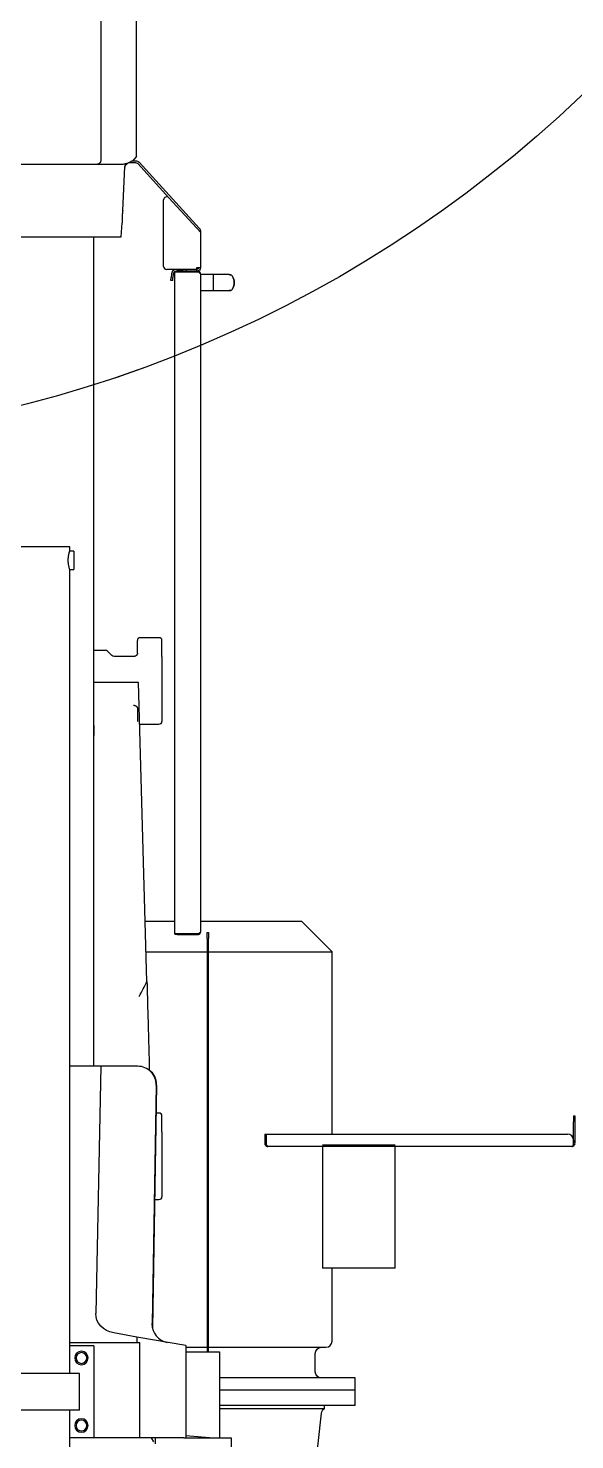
# Model space of a CAD drawing. Header units: millimetres. Extents: x 10462777 to 22643323, y 453826 to 1389191.
# Drawn here: x 11300621 to 11301512, y 580603 to 582901 of the extents above; entities that cross this region are included whole.
import ezdxf

# ---------------------------------------------------------------- set-up
doc = ezdxf.new("R2010")
doc.units = ezdxf.units.MM
doc.header["$LTSCALE"] = 200
doc.header["$MEASUREMENT"] = 0
for name, color, linetype in [('2', 2, 'CONTINUOUS'), ('5', 4, 'CONTINUOUS'), ('DV1_DEFAULT', 7, 'CONTINUOUS')]:
    doc.layers.add(name, color=color, linetype=linetype)
doc.layers.add('LAYOUT', color=8, linetype='CONTINUOUS', lineweight=25)

# ---------------------------------------------------------------- blocks, each defined once
blk = doc.blocks.new('r710ic')
at = {"layer": 'DV1_DEFAULT', "color": 7, "linetype": 'Continuous', "lineweight": 0}
blk.add_arc((272041.4, 104232.6), 2050.1, 337.1057, 23.7991, dxfattribs=at)
at = {"layer": 'LAYOUT', "color": 3}
blk.add_circle((272041.4, 104232.6), 2050.1, dxfattribs=at)

msp = doc.modelspace()

# ---------------------------------------------------------------- linework, layer by layer
at = {"layer": '2', "color": 124, "linetype": 'Continuous'}
for p, q in [((11300739.37272, 583034.4183, 0), (11300739.37272, 582685.41335, 0)), ((11300797.88209, 582692.83033, 0), (11300797.88209, 583034.4183, 0)), ((11300733.02178, 582679.49718, 0), (11300552.73799, 582679.49718, 0)), ((11300733.02178, 582679.41326, 0), (11300552.73799, 582679.41326, 0)), ((11300772.88173, 582679.41326, 0), (11300733.02178, 582679.41326, 0)), ((11300775.12875, 582604.28723, 0), (11300778.86488, 582675.57698, 0)), ((11300782.82352, 582680.46877, 0), (11300782.84071, 582680.47029, 0)), ((11300772.88173, 582561.41158, 0), (11300774.0938, 582584.5393, 0)), ((11300512.87804, 582561.41158, 0), (11300642.87988, 582561.41158, 0)), ((11300642.87988, 582561.41158, 0), (11300772.88173, 582561.41158, 0)), ((11300801.13213, 581835.91801, 0), (11300727.82718, 581835.91801, 0)), ((11300814.6149, 581349.11383, 0), (11300801.13213, 581835.91801, 0)), ((11300727.82755, 581765.91702, 0), (11300728.11374, 581765.91702, 0)), ((11300728.11374, 581765.91702, 0), (11300727.8285, 581749.57562, 0)), ((11300739.30487, 581210.90913, 0), (11300688.88003, 581210.90913, 0)), ((11300739.30487, 581210.90913, 0), (11300731.18985, 580808.28562, 0)), ((11300799.6642, 581210.90913, 0), (11300739.30487, 581210.90913, 0)), ((11300829.66006, 581180.38513, 0), (11300822.88283, 580792.11767, 0)), ((11300830.41007, 581180.38513, 0), (11300823.50398, 580784.73522, 0)), ((11300822.88283, 580792.11767, 0), (11300822.8705, 580791.41125, 0)), ((11300798.18258, 580770.06666, 0), (11300760.58589, 580776.69597, 0)), ((11300798.18258, 580770.06666, 0), (11300798.18258, 580760.90274, 0)), ((11300877.88322, 580756.01329, 0), (11300798.18258, 580770.06666, 0)), ((11300688.881, 580760.90274, 0), (11300798.18258, 580760.90274, 0)), ((11300798.18258, 580760.90274, 0), (11300802.80145, 580760.90274, 0)), ((11300802.80145, 580605.90054, 0), (11300802.80145, 580760.90274, 0)), ((11300877.88322, 580756.01329, 0), (11300877.88322, 580605.90054, 0)), ((11300802.80145, 580605.90054, 0), (11300727.87927, 580605.90054, 0)), ((11300874.97028, 580605.90054, 0), (11300802.80145, 580605.90054, 0))]:
    msp.add_line(p, q, dxfattribs=at)
at = {"layer": '2', "color": 252, "linetype": 'Continuous'}
for p, q in [((11300727.82859, 581210.93165, 0), (11300727.82859, 582561.35677, 0)), ((11300799.1321, 581883.40195, 0), (11300799.1321, 581904.46443, 0)), ((11300834.1326, 581908.79462, 0), (11300804.13217, 581908.79462, 0)), ((11300839.13267, 581883.40195, 0), (11300839.13267, 581904.46443, 0)), ((11300727.8278, 581888.40203, 0), (11300747.0603, 581888.40203, 0)), ((11300757.66705, 581879.86637, 0), (11300750.59588, 581886.93754, 0)), ((11300794.13203, 581878.40188, 0), (11300761.20263, 581878.40188, 0)), ((11300839.13267, 581878.40188, 0), (11300839.13267, 581883.40195, 0)), ((11300839.13267, 581878.40188, 0), (11300839.13267, 581798.40075, 0)), ((11300794.13203, 581798.40075, 0), (11300792.62757, 581798.40075, 0)), ((11300839.13267, 581798.40075, 0), (11300839.13267, 581793.40068, 0)), ((11300799.1321, 581793.40068, 0), (11300799.1321, 581772.3382, 0)), ((11300839.13267, 581793.40068, 0), (11300839.13267, 581772.3382, 0)), ((11300804.13217, 581768.00801, 0), (11300834.1326, 581768.00801, 0)), ((11300811.89891, 581447.39576, 0), (11300859.8915, 581447.39576, 0)), ((11300901.88655, 581447.39576, 0), (11301066.3859, 581447.39576, 0)), ((11301116.38661, 581397.39505, 0), (11301066.3859, 581447.39576, 0)), ((11300813.26535, 581397.39505, 0), (11300912.87008, 581397.39505, 0)), ((11300914.87011, 581397.39505, 0), (11301116.38661, 581397.39505, 0)), ((11301116.38661, 581100.39505, 0), (11301116.38661, 581397.39505, 0)), ((11300834.1326, 581134.78363, 0), (11300829.61379, 581134.78363, 0)), ((11300839.13267, 581109.39096, 0), (11300839.13267, 581130.45344, 0)), ((11300839.13267, 581104.39089, 0), (11300839.13267, 581109.39096, 0)), ((11300839.13267, 581104.39089, 0), (11300839.13267, 581024.38975, 0)), ((11301219.38807, 581082.39058, 0), (11301100.73298, 581082.39058, 0)), ((11301100.73298, 581080.38742, 0), (11301100.73298, 580882.38774, 0)), ((11301219.38807, 580882.38774, 0), (11301219.38807, 581080.38742, 0)), ((11300839.13267, 581024.38975, 0), (11300839.13267, 581019.38968, 0)), ((11300839.13267, 581019.38968, 0), (11300839.13267, 580998.3272, 0)), ((11300827.15656, 580993.99702, 0), (11300834.1326, 580993.99702, 0)), ((11301219.38807, 580882.38774, 0), (11301100.73298, 580882.38774, 0)), ((11301116.38661, 580763.38605, 0), (11301116.38661, 580882.38774, 0)), ((11300877.87487, 580753.3859, 0), (11300912.87357, 580753.3859, 0)), ((11300877.88322, 580745.90253, 0), (11300932.884, 580745.90253, 0)), ((11300914.8704, 580753.3859, 0), (11301106.38647, 580753.3859, 0)), ((11300932.884, 580745.90253, 0), (11300932.884, 580605.90054, 0)), ((11301088.88622, 580713.38533, 0), (11301088.88622, 580743.38576, 0)), ((11301153.88714, 580703.38519, 0), (11300932.90405, 580703.38519, 0)), ((11301153.88714, 580683.38491, 0), (11301153.88714, 580703.38519, 0)), ((11301153.88714, 580683.38491, 0), (11300932.88196, 580683.38491, 0)), ((11301153.88714, 580683.38491, 0), (11300932.90405, 580683.38491, 0)), ((11301153.88714, 580658.38455, 0), (11301153.88714, 580683.38491, 0)), ((11301103.88643, 580653.38448, 0), (11300932.86955, 580653.38448, 0)), ((11301153.88714, 580658.38455, 0), (11300932.88196, 580658.38455, 0)), ((11301103.88643, 580653.38448, 0), (11301103.88643, 580658.38455, 0)), ((11301073.88601, 580421.38119, 0), (11301098.94812, 580645.83381, 0)), ((11300825.73889, 580599.61326, 0), (11300822.10893, 580605.90054, 0)), ((11300827.88251, 580605.90054, 0), (11300827.88251, 580595.89915, 0)), ((11300874.97218, 580605.90054, 0), (11300951.88427, 580605.90054, 0)), ((11300877.88322, 580609.83758, 0), (11300922.88386, 580605.90054, 0)), ((11300951.88427, 580605.90054, 0), (11300951.88427, 580465.89855, 0))]:
    msp.add_line(p, q, dxfattribs=at)
at = {"layer": '2', "color": 60, "linetype": 'Continuous'}
for p, q in [((11300688.88054, 582056.92115, 0), (11300596.87923, 582056.92115, 0)), ((11300695.38063, 582049.92105, 0), (11300688.81456, 582049.92105, 0)), ((11300688.88054, 582049.71746, 0), (11300688.88054, 582056.92115, 0)), ((11300695.38063, 582049.92105, 0), (11300695.38063, 582019.92062, 0)), ((11300688.88054, 580710.90203, 0), (11300688.88054, 582019.92062, 0)), ((11300688.88054, 582019.92062, 0), (11300695.38063, 582019.92062, 0)), ((11300727.88109, 580755.90267, 0), (11300688.87882, 580755.90267, 0)), ((11300727.88109, 580755.90267, 0), (11300727.88109, 580605.90054, 0)), ((11300704.88076, 580710.90203, 0), (11300580.879, 580710.90203, 0)), ((11300704.88076, 580650.90118, 0), (11300704.88076, 580710.90203, 0)), ((11300704.88076, 580650.90118, 0), (11300580.879, 580650.90118, 0)), ((11300688.88054, 579525.6816, 0), (11300688.88054, 580650.90118, 0)), ((11300727.88109, 580605.90054, 0), (11300688.87882, 580605.90054, 0))]:
    msp.add_line(p, q, dxfattribs=at)
at = {"layer": '2', "color": 60, "linetype": 'Continuous', "extrusion": (0, 0, -1)}
for centre in [(-11300707.88081, 580735.90238, 0), (-11300707.88081, 580625.90082, 0)]:
    msp.add_circle(centre, 11.00016, dxfattribs=at)
at = {"layer": '2', "color": 124, "linetype": 'Continuous', "extrusion": (0, 0, -1)}
for centre in [(-11300707.88081, 580735.90238, 0), (-11300707.88081, 580625.90082, 0)]:
    msp.add_circle(centre, 8.75012, dxfattribs=at)
msp.add_arc((-11300733.02178, 582685.41335, 0), 5.91616, 252.97613378, 270, dxfattribs=at)
at = {"layer": '2', "color": 124, "linetype": 'Continuous'}
for centre, start, end in [((11300772.88173, 582709.41369, 0), 306.86989762, 326.44269011), ((11300799.6642, 581180.90871, 0), 359.00000004, 90), ((11300800.41421, 581180.90871, 0), 359.00000004, 53.3101886), ((11300852.86635, 580790.88767, 0), 179.00000004, 260.00000006)]:
    msp.add_arc(centre, 30.00043, start, end, dxfattribs=at)
at = {"layer": '2', "color": 252, "linetype": 'Continuous'}
for centre, radius, start, end in [((11300747.0603, 581883.40195, 0), 5.00007, 44.99999992, 90), ((11301106.38647, 580763.38605, 0), 10.00014, 270, 0)]:
    msp.add_arc(centre, radius, start, end, dxfattribs=at)
at = {"layer": '2', "color": 252, "linetype": 'Continuous', "extrusion": (0, 0, -1)}
for centre, radius, start, end in [((-11300761.20263, 581883.40195, 0), 5.00007, 270, 315.00000008), ((-11301098.88636, 580743.38576, 0), 10.00014, 0, 90), ((-11301098.88636, 580713.38533, 0), 10.00014, 270, 0), ((-11301108.8865, 580644.72411, 0), 10.00014, 6.37118918, 60)]:
    msp.add_arc(centre, radius, start, end, dxfattribs=at)
at = {"layer": '2', "color": 124, "linetype": 'Continuous', "extrusion": (0, 0, -1)}
for centre, major_axis, ratio, start_param, end_param in [((11300732.44442, 582685.41335, 0), (-6.9283, 0), 0.8660254038, 3.1415926536, 4.3725520709), ((11300765.79541, 580806.24062, 0), (-34.21657, 6.03331), 0.8634602874, 4.7123889804, 6.1496149249)]:
    msp.add_ellipse(centre, major_axis=major_axis, ratio=ratio, start_param=start_param, end_param=end_param, dxfattribs=at)
at = {"layer": '2', "color": 124, "linetype": 'Continuous'}
msp.add_ellipse((11300772.88173, 582708.77368, 0), major_axis=(30.00043, 0), ratio=0.9999930524, start_param=5.3906382236, end_param=5.7077559364, dxfattribs=at)
at = {"layer": '2', "color": 252, "linetype": 'Continuous'}
for centre, major_axis, start_param, end_param in [((11300804.13217, 581904.46443, 0), (-5.00007, 0), 4.7123889804, 6.2831853072), ((11300834.1326, 581904.46443, 0), (-5.00007, 0), 3.1415926536, 4.7123889804), ((11300804.13217, 581772.3382, 0), (5.00007, 0), 4.485997532, 4.7123889804), ((11300834.1326, 581772.3382, 0), (5.00007, 0), 4.7123889804, 6.2831853072), ((11300834.1326, 581130.45344, 0), (-5.00007, 0), 3.1415926536, 4.7123889804), ((11300834.1326, 580998.3272, 0), (5.00007, 0), 4.7123889804, 6.2831853072)]:
    msp.add_ellipse(centre, major_axis=major_axis, ratio=0.8660254038, start_param=start_param, end_param=end_param, dxfattribs=at)
at = {"layer": '2', "color": 124, "linetype": 'Continuous'}
for points, knots in [([(11300790.88199, 582685.41335, 0), (11300789.81071, 582684.60989, 0), (11300788.60699, 582683.81999, 0), (11300786.61303, 582682.7294, 0), (11300785.91708, 582682.38151, 0), (11300784.82856, 582681.89175, 0), (11300784.4583, 582681.73384, 0), (11300783.70343, 582681.43009, 0), (11300783.31988, 582681.28469, 0), (11300781.37819, 582680.59436, 0), (11300779.74354, 582680.15843, 0), (11300777.21502, 582679.71553, 0), (11300776.35947, 582679.60289, 0), (11300775.06323, 582679.48954, 0), (11300774.629, 582679.46101, 0), (11300773.97525, 582679.4324, 0), (11300773.64776, 582679.42165, 0), (11300773.31953, 582679.41626, 0), (11300773.10056, 582679.41386, 0), (11300772.99056, 582679.41326, 0), (11300772.88173, 582679.41326, 0)], [0, 0, 0, 0, 0.25, 0.25, 0.375, 0.375, 0.4375, 0.4375, 0.5, 0.5, 0.75, 0.75, 0.875, 0.875, 0.9375, 0.9375, 0.96875, 0.984375, 0.984375, 1, 1, 1, 1]), ([(11300778.88371, 582675.66712, 0), (11300778.87762, 582675.70774, 0), (11300778.7955, 582676.32743, 0), (11300779.16261, 582677.44137, 0), (11300779.80106, 582678.76532, 0), (11300780.5885, 582679.69079, 0), (11300781.2758, 582680.26027, 0), (11300781.74815, 582680.56615, 0), (11300782.08425, 582680.75178, 0), (11300782.35803, 582680.88085, 0), (11300782.47039, 582680.93349, 0), (11300782.4717, 582680.92737, 0)], [0, 0, 0, 0, 0.0117087833, 0.1789215288, 0.3191025446, 0.4376293103, 0.5315949855, 0.6030831925, 0.6774494301, 0.790067629, 1, 1, 1, 1]), ([(11300778.94879, 582675.07159, 0), (11300778.91338, 582675.40249, 0), (11300778.91131, 582676.32735, 0), (11300779.49145, 582677.68745, 0), (11300780.38718, 582678.92706, 0), (11300781.35766, 582679.74947, 0), (11300782.01065, 582680.11694, 0), (11300782.31584, 582680.25645, 0)], [0, 0, 0, 0, 0.148186079, 0.4247901512, 0.6535588974, 0.8469125155, 1, 1, 1, 1]), ([(11300775.1353, 582604.41219, 0), (11300775.13523, 582604.41165, 0), (11300775.12702, 582604.34789, 0), (11300775.10668, 582604.18722, 0), (11300775.10209, 582604.15085, 0), (11300775.09199, 582604.07058, 0), (11300775.08648, 582604.02664, 0), (11300775.06864, 582603.88368, 0), (11300775.04135, 582603.66334, 0), (11300775.00758, 582603.38444, 0), (11300774.97999, 582603.15301, 0), (11300774.97042, 582603.07215, 0), (11300774.95055, 582602.90287, 0), (11300774.94024, 582602.81435, 0), (11300774.88755, 582602.35769, 0), (11300774.84131, 582601.94418, 0), (11300774.76802, 582601.25335, 0), (11300774.74293, 582601.01124, 0), (11300774.70454, 582600.62972, 0), (11300774.69164, 582600.49973, 0), (11300774.66592, 582600.23645, 0), (11300774.65306, 582600.10283, 0), (11300774.58889, 582599.42504, 0), (11300774.53795, 582598.85198, 0), (11300774.46392, 582597.94557, 0), (11300774.43952, 582597.63395, 0), (11300774.3927, 582597.00688, 0), (11300774.3702, 582596.69056, 0), (11300774.30564, 582595.73341, 0), (11300774.2665, 582595.08448, 0), (11300774.19697, 582593.76392, 0), (11300774.16772, 582593.11387, 0), (11300774.13148, 582592.15489, 0), (11300774.12066, 582591.83786, 0), (11300774.10147, 582591.20917, 0), (11300774.09307, 582590.89652, 0), (11300774.07175, 582589.98691, 0), (11300774.06248, 582589.41166, 0), (11300774.05551, 582588.73122, 0), (11300774.05434, 582588.59708, 0), (11300774.05245, 582588.33276, 0), (11300774.05172, 582588.20225, 0), (11300774.05011, 582587.81929, 0), (11300774.04984, 582587.5763, 0), (11300774.05081, 582586.88315, 0), (11300774.05381, 582586.46845, 0), (11300774.05879, 582586.01073, 0), (11300774.05986, 582585.92202, 0), (11300774.06205, 582585.75239, 0), (11300774.06318, 582585.67139, 0), (11300774.0666, 582585.43959, 0), (11300774.07127, 582585.16039, 0), (11300774.07558, 582584.93999, 0), (11300774.07851, 582584.79705, 0), (11300774.07944, 582584.75314, 0), (11300774.08117, 582584.67291, 0), (11300774.08197, 582584.63655, 0), (11300774.08555, 582584.47598, 0), (11300774.08711, 582584.41239, 0), (11300774.08713, 582584.41191, 0)], [0, 0, 0, 0, 0.0624477996, 0.0624477996, 0.0780752881, 0.0780752881, 0.0937027766, 0.0937027766, 0.1249577535, 0.1562127304, 0.1562127304, 0.1718402189, 0.1718402189, 0.1874677074, 0.1874677074, 0.2499776612, 0.2499776612, 0.2812326382, 0.2812326382, 0.2968601266, 0.2968601266, 0.3124876151, 0.3124876151, 0.374997569, 0.374997569, 0.4062525459, 0.4062525459, 0.4375075228, 0.4375075228, 0.5000174767, 0.5000174767, 0.5625274305, 0.5625274305, 0.5937824075, 0.5937824075, 0.6250373844, 0.6250373844, 0.6875473383, 0.6875473383, 0.7031748267, 0.7031748267, 0.7188023152, 0.7188023152, 0.7500572921, 0.7500572921, 0.812567246, 0.812567246, 0.8281947345, 0.8281947345, 0.8438222229, 0.8438222229, 0.8750771999, 0.9063321768, 0.9063321768, 0.9219596653, 0.9219596653, 0.9375871537, 0.9375871537, 1, 1, 1, 1]), ([(11300814.6149, 581349.11383, 0), (11300814.81488, 581341.8935, 0), (11300815.01489, 581334.67224, 0), (11300815.31493, 581323.83902, 0), (11300815.41495, 581320.22773, 0), (11300815.56499, 581314.81045, 0), (11300815.615, 581313.00464, 0), (11300815.69003, 581310.29583, 0), (11300815.71504, 581309.39288, 0), (11300815.76505, 581307.58695, 0), (11300815.79008, 581306.68333, 0), (11300816.01424, 581298.58991, 0), (11300816.20759, 581291.60876, 0), (11300816.48908, 581281.44547, 0), (11300816.58148, 581278.10941, 0), (11300816.71789, 581273.18425, 0), (11300816.76299, 581271.5557, 0), (11300816.85246, 581268.32541, 0), (11300816.89689, 581266.72146, 0), (11300817.11499, 581258.84669, 0), (11300817.27832, 581252.94966, 0), (11300817.50701, 581244.69238, 0), (11300817.58052, 581242.03857, 0), (11300817.68658, 581238.20902, 0), (11300817.72124, 581236.95774, 0), (11300817.77215, 581235.11943, 0), (11300817.78894, 581234.51309, 0), (11300817.822, 581233.31945, 0), (11300817.83829, 581232.73136, 0), (11300817.98273, 581227.51638, 0), (11300818.0959, 581223.43017, 0), (11300818.24328, 581218.10913, 0), (11300818.28865, 581216.47095, 0), (11300818.35093, 581214.2222, 0), (11300818.37075, 581213.50671, 0), (11300818.40832, 581212.15014, 0), (11300818.42604, 581211.51036, 0), (11300818.44269, 581210.90913, 0)], [0, 0, 0, 0, 0.125, 0.125, 0.1875, 0.1875, 0.21875, 0.21875, 0.234375, 0.234375, 0.25, 0.25, 0.375, 0.375, 0.4375, 0.4375, 0.46875, 0.46875, 0.5, 0.5, 0.625, 0.625, 0.6875, 0.6875, 0.71875, 0.71875, 0.734375, 0.734375, 0.75, 0.75, 0.875, 0.875, 0.9375, 0.9375, 0.96875, 0.96875, 1, 1, 1, 1])]:
    msp.add_open_spline(points, degree=3, knots=knots, dxfattribs=at)
at = {"layer": '2', "color": 60, "linetype": 'Continuous'}
msp.add_open_spline([(11300688.88054, 582019.9206, 0), (11300688.88051, 582019.92069, 0), (11300688.8481, 582020.01928, 0), (11300688.7555, 582020.30828, 0), (11300688.7173, 582020.4283, 0), (11300688.64953, 582020.64458, 0), (11300688.62512, 582020.72298, 0), (11300688.57339, 582020.89055, 0), (11300688.54607, 582020.97972, 0), (11300688.40279, 582021.45197, 0), (11300688.26683, 582021.91334, 0), (11300688.07937, 582022.59375, 0), (11300688.041, 582022.73507, 0), (11300687.96275, 582023.02836, 0), (11300687.92292, 582023.18015, 0), (11300687.80281, 582023.64671, 0), (11300687.72153, 582023.9741, 0), (11300687.47743, 582025.00453, 0), (11300687.31428, 582025.75526, 0), (11300687.08284, 582026.98299, 0), (11300687.00906, 582027.40349, 0), (11300686.87068, 582028.26374, 0), (11300686.806, 582028.70396, 0), (11300686.68759, 582029.60479, 0), (11300686.63385, 582030.06539, 0), (11300686.56295, 582030.77219, 0), (11300686.54093, 582031.01045, 0), (11300686.50041, 582031.49243, 0), (11300686.48203, 582031.73467, 0), (11300686.40016, 582032.94674, 0), (11300686.36637, 582033.92454, 0), (11300686.36607, 582035.15695, 0), (11300686.36811, 582035.40394, 0), (11300686.37643, 582035.89897, 0), (11300686.38272, 582036.14747, 0), (11300686.40793, 582036.89142, 0), (11300686.43298, 582037.38046, 0), (11300686.53067, 582038.82771, 0), (11300686.6259, 582039.76623, 0), (11300686.77558, 582040.90665, 0), (11300686.80707, 582041.13313, 0), (11300686.87217, 582041.57788, 0), (11300686.90587, 582041.79679, 0), (11300687.00993, 582042.44338, 0), (11300687.08329, 582042.86094, 0), (11300687.23571, 582043.66975, 0), (11300687.31478, 582044.06101, 0), (11300687.43603, 582044.62806, 0), (11300687.47692, 582044.81395, 0), (11300687.55915, 582045.17825, 0), (11300687.60024, 582045.3556, 0), (11300687.80482, 582046.21892, 0), (11300687.96575, 582046.83531, 0), (11300688.15279, 582047.51444, 0), (11300688.18949, 582047.64566, 0), (11300688.2612, 582047.89871, 0), (11300688.29629, 582048.02079, 0), (11300688.39813, 582048.37099, 0), (11300688.46093, 582048.58138, 0), (11300688.63205, 582049.1453, 0), (11300688.7231, 582049.43225, 0), (11300688.80117, 582049.67592, 0), (11300688.81502, 582049.71894, 0), (11300688.83881, 582049.79264, 0), (11300688.84872, 582049.82322, 0), (11300688.87252, 582049.89652, 0), (11300688.88055, 582049.92108, 0), (11300688.88054, 582049.92105, 0)], degree=3, knots=[0, 0, 0, 0, 0.0624812387, 0.0624812387, 0.093721858, 0.093721858, 0.1093421677, 0.1093421677, 0.1249624773, 0.1249624773, 0.187443716, 0.187443716, 0.2030640257, 0.2030640257, 0.2186843353, 0.2186843353, 0.2499249547, 0.2499249547, 0.3124061933, 0.3124061933, 0.3436468127, 0.3436468127, 0.374887432, 0.374887432, 0.4061280513, 0.4061280513, 0.421748361, 0.421748361, 0.4373686707, 0.4373686707, 0.4998499094, 0.4998499094, 0.515470219, 0.515470219, 0.5310905287, 0.5310905287, 0.562331148, 0.562331148, 0.6248123867, 0.6248123867, 0.6404326964, 0.6404326964, 0.656053006, 0.656053006, 0.6872936254, 0.6872936254, 0.7185342447, 0.7185342447, 0.7341545544, 0.7341545544, 0.749774864, 0.749774864, 0.8122561027, 0.8122561027, 0.8278764124, 0.8278764124, 0.843496722, 0.843496722, 0.8747373414, 0.8747373414, 0.93721858, 0.93721858, 0.9528388897, 0.9528388897, 0.9684591994, 0.9684591994, 1, 1, 1, 1], dxfattribs=at)
at = {"layer": '2', "color": 252, "linetype": 'Continuous'}
for points, knots in [([(11300799.1321, 581883.40195, 0), (11300799.1321, 581883.10809, 0), (11300799.10638, 581882.80992, 0), (11300799.02423, 581882.35766, 0), (11300798.98956, 581882.20607, 0), (11300798.9256, 581881.97765, 0), (11300798.90221, 581881.9011, 0), (11300798.85174, 581881.74925, 0), (11300798.82468, 581881.67389, 0), (11300798.68013, 581881.29995, 0), (11300798.53521, 581881.00999, 0), (11300798.27101, 581880.59184, 0), (11300798.17442, 581880.45446, 0), (11300797.96877, 581880.19134, 0), (11300797.85974, 581880.06539, 0), (11300797.62944, 581879.82472, 0), (11300797.50817, 581879.71, 0), (11300797.31699, 581879.5466, 0), (11300797.25171, 581879.49358, 0), (11300797.11801, 581879.3905, 0), (11300797.04942, 581879.34034, 0), (11300796.70214, 581879.09968, 0), (11300796.40861, 581878.93757, 0), (11300795.94537, 581878.73926, 0), (11300795.78681, 581878.6806, 0), (11300795.46297, 581878.57929, 0), (11300795.2997, 581878.53724, 0), (11300794.806, 581878.43614, 0), (11300794.47169, 581878.40188, 0), (11300794.13203, 581878.40188, 0)], [0, 0, 0, 0, 0.125, 0.125, 0.1875, 0.1875, 0.21875, 0.21875, 0.25, 0.25, 0.375, 0.375, 0.4375, 0.4375, 0.5, 0.5, 0.5625, 0.5625, 0.59375, 0.59375, 0.625, 0.625, 0.75, 0.75, 0.8125, 0.8125, 0.875, 0.875, 1, 1, 1, 1]), ([(11300794.13203, 581798.40075, 0), (11300794.47168, 581798.40075, 0), (11300794.80552, 581798.3665, 0), (11300795.29788, 581798.26581, 0), (11300795.4606, 581798.22397, 0), (11300795.78314, 581798.12329, 0), (11300795.94294, 581798.06433, 0), (11300796.40703, 581797.86591, 0), (11300796.69996, 581797.70409, 0), (11300797.04546, 581797.46512, 0), (11300797.11351, 581797.41548, 0), (11300797.2475, 581797.31242, 0), (11300797.31343, 581797.25898, 0), (11300797.50563, 581797.09498, 0), (11300797.62715, 581796.98014, 0), (11300797.97241, 581796.61982, 0), (11300798.17719, 581796.35843, 0), (11300798.53372, 581795.79583, 0), (11300798.67906, 581795.50486, 0), (11300798.85237, 581795.0574, 0), (11300798.90264, 581794.90638, 0), (11300798.98847, 581794.60104, 0), (11300799.02361, 581794.448, 0), (11300799.10637, 581793.99357, 0), (11300799.1321, 581793.69466, 0), (11300799.1321, 581793.40068, 0)], [0, 0, 0, 0, 0.125, 0.125, 0.1875, 0.1875, 0.25, 0.25, 0.375, 0.375, 0.40625, 0.40625, 0.4375, 0.4375, 0.5, 0.5, 0.625, 0.625, 0.75, 0.75, 0.8125, 0.8125, 0.875, 0.875, 1, 1, 1, 1])]:
    msp.add_open_spline(points, degree=3, knots=knots, dxfattribs=at)
at = {"layer": '2', "color": 124, "linetype": 'Continuous'}
for points in [[(11300802.14547, 581324.63043, 0), (11300806.38748, 581332.74756, 0), (11300810.63214, 581340.86447, 0), (11300814.6149, 581349.11383, 0)], [(11300818.44269, 581210.90913, 0), (11300818.4048, 581208.73809, 0), (11300818.34832, 581205.50279, 0), (11300818.329, 581204.39579, 0), (11300818.32901, 581204.39602, 0)]]:
    msp.add_open_spline(points, degree=3, dxfattribs=at)
at = {"layer": '5', "color": 252, "linetype": 'Continuous'}
for p, q in [((11300785.53151, 582682.4133, 0), (11300795.85898, 582682.4133, 0)), ((11300790.88152, 582685.41335, 0), (11300795.85898, 582685.41335, 0)), ((11300799.54753, 582680.78892, 0), (11300850.5708, 582625.03667, 0)), ((11300801.76067, 582682.81433, 0), (11300899.78514, 582575.70467, 0)), ((11300895.88348, 582575.52428, 0), (11300850.57134, 582625.03608, 0)), ((11300841.88271, 582513.4129, 0), (11300841.88271, 582621.66039, 0)), ((11300901.88356, 582568.96809, 0), (11300895.88348, 582575.52428, 0)), ((11300901.88356, 582570.30357, 0), (11300901.88356, 582568.96809, 0)), ((11300901.88356, 582568.96809, 0), (11300901.88356, 582511.41087, 0)), ((11300895.88348, 582508.41283, 0), (11300895.88348, 582511.41087, 0)), ((11300895.88348, 582511.41087, 0), (11300901.88356, 582511.41087, 0)), ((11300895.88348, 582508.41283, 0), (11300846.88278, 582508.41283, 0)), ((11300853.57554, 582490.46766, 0), (11300854.01133, 582495.4487, 0)), ((11300856.56417, 582490.20619, 0), (11300853.57554, 582490.46766, 0)), ((11300854.50645, 582501.10797, 0), (11300854.01133, 582495.4487, 0)), ((11300856.56417, 582490.20619, 0), (11300856.99995, 582495.18723, 0)), ((11300857.49507, 582500.8465, 0), (11300856.99995, 582495.18723, 0)), ((11300859.88297, 581426.41419, 0), (11300859.88297, 582504.42551, 0)), ((11300859.88297, 582504.42551, 0), (11300863.88302, 582504.42551, 0)), ((11300860.88298, 582504.42751, 0), (11300860.88298, 582505.42752, 0)), ((11300860.88298, 582505.42752, 0), (11300863.88302, 582505.42752, 0)), ((11300863.88302, 582504.42751, 0), (11300860.88298, 582504.42751, 0)), ((11300862.47612, 582508.41083, 0), (11300873.88317, 582508.41083, 0)), ((11300878.88361, 582505.42752, 0), (11300863.88302, 582505.42752, 0)), ((11300897.88351, 582504.42751, 0), (11300863.88302, 582504.42751, 0)), ((11300863.88302, 582504.42551, 0), (11300897.88351, 582504.42551, 0)), ((11300878.88324, 582508.41083, 0), (11300873.88317, 582508.41083, 0)), ((11300878.88324, 582505.41079, 0), (11300878.88324, 582508.41083, 0)), ((11300895.88348, 582508.41083, 0), (11300878.88324, 582508.41083, 0)), ((11300895.88348, 582505.41079, 0), (11300878.88324, 582505.41079, 0)), ((11300895.88348, 582505.41079, 0), (11300895.88348, 582508.41083, 0)), ((11300897.88351, 582505.42752, 0), (11300896.33117, 582505.42752, 0)), ((11300899.23766, 582504.42751, 0), (11300897.88351, 582504.42751, 0)), ((11300897.88351, 582504.42551, 0), (11300899.52917, 582504.42551, 0)), ((11300901.88356, 582501.42746, 0), (11300901.88356, 581429.41224, 0)), ((11300912.88372, 581428.91223, 0), (11300914.88375, 581428.91223, 0)), ((11300912.88372, 581418.91209, 0), (11300912.88372, 581428.91223, 0)), ((11300914.88375, 581428.91223, 0), (11300914.88375, 581418.91209, 0)), ((11300863.88302, 581426.41419, 0), (11300859.88297, 581426.41419, 0)), ((11300860.88298, 581425.41218, 0), (11300860.88298, 581426.41219, 0)), ((11300860.88298, 581426.41219, 0), (11300863.88302, 581426.41219, 0)), ((11300863.88302, 581425.41218, 0), (11300860.88298, 581425.41218, 0)), ((11300897.88351, 581426.41419, 0), (11300863.88302, 581426.41419, 0)), ((11300863.88302, 581426.41219, 0), (11300897.88351, 581426.41219, 0)), ((11300863.88302, 581425.41218, 0), (11300897.88351, 581425.41218, 0)), ((11300897.88351, 581426.41419, 0), (11300899.52917, 581426.41419, 0)), ((11300899.23766, 581426.41219, 0), (11300897.88351, 581426.41219, 0)), ((11300912.88372, 581418.91209, 0), (11300912.88372, 580745.91325, 0)), ((11300914.88375, 580745.91325, 0), (11300914.88375, 581418.91209, 0)), ((11301509.8922, 581130.39126, 0), (11301511.89223, 581130.39126, 0)), ((11301509.8922, 581130.39126, 0), (11301509.8922, 581120.39112, 0)), ((11301511.89223, 581130.39126, 0), (11301511.89223, 581126.39128, 0)), ((11301509.8922, 581085.39062, 0), (11301509.8922, 581120.39112, 0)), ((11301511.89223, 581126.3912, 0), (11301511.89223, 581086.39063, 0)), ((11301006.88505, 581100.39083, 0), (11301006.88505, 581085.39062, 0)), ((11301006.88505, 581100.39083, 0), (11301008.88508, 581100.39083, 0)), ((11301008.88508, 581100.39083, 0), (11301008.88508, 581085.39062, 0)), ((11301008.88508, 581083.97718, 0), (11301008.88508, 581085.39062, 0)), ((11301008.88708, 581085.39062, 0), (11301008.88708, 581100.39083, 0)), ((11301008.88708, 581100.39083, 0), (11301499.89006, 581100.39083, 0)), ((11301008.88708, 581085.39062, 0), (11301008.88708, 581083.25957, 0)), ((11301509.8902, 581090.39069, 0), (11301509.8902, 581085.39062, 0)), ((11301509.8902, 581085.39062, 0), (11301509.8902, 581083.25957, 0)), ((11301509.8922, 581083.97718, 0), (11301509.8922, 581085.39062, 0)), ((11301506.89216, 581080.39055, 0), (11301011.88513, 581080.39055, 0)), ((11300912.88372, 580605.90054, 0), (11300912.88372, 580606.77544, 0)), ((11300914.88375, 580606.60053, 0), (11300914.88375, 580605.90054, 0))]:
    msp.add_line(p, q, dxfattribs=at)
at = {"layer": '5', "color": 95, "linetype": 'Continuous'}
for p, q in [((11300922.88386, 582499.92744, 0), (11300901.88356, 582499.92744, 0)), ((11300922.88386, 582499.92744, 0), (11300922.88386, 582499.84518, 0)), ((11300948.38422, 582499.91744, 0), (11300922.88386, 582499.91744, 0)), ((11300922.88386, 582497.11906, 0), (11300922.88386, 582499.84518, 0)), ((11300922.88386, 582476.73546, 0), (11300922.88386, 582497.11906, 0)), ((11300901.88356, 582473.92707, 0), (11300922.88386, 582473.92707, 0)), ((11300922.88386, 582474.00933, 0), (11300922.88386, 582476.73546, 0)), ((11300922.88386, 582473.92707, 0), (11300922.88386, 582474.00933, 0)), ((11300922.88386, 582473.93707, 0), (11300948.38422, 582473.93707, 0))]:
    msp.add_line(p, q, dxfattribs=at)
at = {"layer": '5', "color": 252, "linetype": 'Continuous', "extrusion": (0, 0, -1)}
for centre, radius, start, end in [((-11300795.85898, 582677.41323, 0), 8.00011, 90, 137.53591809), ((-11300795.85898, 582677.41323, 0), 5.00007, 90, 137.53591809), ((-11300895.88348, 582511.41087, 0), 3.00004, 180, 270), ((-11300895.88348, 582511.41087, 0), 6.00009, 180, 270), ((-11300897.88351, 582501.42746, 0), 4.00006, 90, 114.29345696), ((-11301506.89216, 581085.39062, 0), 5.00007, 180, 205.22690488)]:
    msp.add_arc(centre, radius, start, end, dxfattribs=at)
at = {"layer": '5', "color": 252, "linetype": 'Continuous'}
for centre, radius, start, end in [((11300846.88278, 582621.66039, 0), 5.00007, 42.46408191, 180), ((11300846.88278, 582513.4129, 0), 5.00007, 180, 270), ((11300862.47612, 582500.41072, 0), 8.00011, 90, 175.00000001), ((11300862.47612, 582500.41072, 0), 5.00007, 108.58049788, 175.00000001), ((11300897.88351, 582501.42746, 0), 4.00006, 0, 27.78069021), ((11300897.88351, 581429.41224, 0), 4.00006, 332.21930979, 0), ((11300897.88351, 581429.41224, 0), 4.00006, 270, 294.29345696), ((11301011.88513, 581085.39062, 0), 5.00007, 180, 205.22690488), ((11301499.89006, 581090.39069, 0), 10.00014, 0, 90), ((11301011.88513, 581085.39062, 0), 5.00007, 242.53390108, 270)]:
    msp.add_arc(centre, radius, start, end, dxfattribs=at)
at = {"layer": '5', "color": 95, "linetype": 'Continuous'}
for centre, radius, start, end in [((11300948.38422, 582486.92726, 0), 13.00018, 90, 92.24749309), ((11300948.38422, 582486.92726, 0), 13.00018, 83.55121696, 90), ((11300949.20788, 582494.21429, 0), 5.66675, 30.83703869, 83.55121696), ((11300937.00171, 582486.92726, 0), 19.88264, 329.16296131, 30.83703869), ((11300948.38422, 582486.92726, 0), 13.00018, 267.75250691, 270), ((11300948.38422, 582486.92726, 0), 13.00018, 270, 276.44878304), ((11300949.20788, 582479.64022, 0), 5.66675, 276.44878304, 329.16296131)]:
    msp.add_arc(centre, radius, start, end, dxfattribs=at)
at = {"layer": '5', "color": 95, "linetype": 'Continuous', "extrusion": (0, 0, -1)}
for centre, radius, start, end in [((-11300948.38422, 582486.92726, 0), 12.99018, 90.00003095, 96.43250772), ((-11300949.20469, 582494.20459, 0), 5.66675, 96.43250772, 149.22345919), ((-11300936.98548, 582486.92726, 0), 19.88887, 149.22345919, 210.77654081), ((-11300948.38422, 582486.92726, 0), 12.99018, 263.56749121, 269.99996798), ((-11300949.20469, 582479.64992, 0), 5.66675, 210.77654081, 263.56748992)]:
    msp.add_arc(centre, radius, start, end, dxfattribs=at)
at = {"layer": '5', "color": 252, "linetype": 'Continuous'}
for centre, major_axis, ratio, start_param, end_param in [((11300897.88351, 582501.42746, 0), (0, 3.00004), 0.9999999995, 5.8765680832, 6.2831853072), ((11300897.88351, 582501.42746, 0), (-4.00006, 0), 0.9993333333, 3.1415926536, 3.6264571659), ((11300897.88351, 581429.41224, 0), (-4.00006, 0), 0.9993333334, 2.6567281413, 3.1415926536), ((11300897.88351, 581429.41224, 0), (-0.59198, 2.94106), 0.9999999992, 2.9429644755, 3.3495816993), ((11301011.88513, 581085.39062, 0), (0, 5.00007), 0.9993333333, 2.6622187965, 3.1415926536), ((11301506.89216, 581085.39062, 0), (-5.00007, 0), 0.9999999997, 1.5707963268, 2.0501701841), ((11301506.89216, 581085.39062, 0), (0, 5.00007), 0.999333333, 3.1415926536, 3.6209665106)]:
    msp.add_ellipse(centre, major_axis=major_axis, ratio=ratio, start_param=start_param, end_param=end_param, dxfattribs=at)
for points, knots in [([(11300899.78514, 582575.70467, 0), (11300900.11872, 582575.34017, 0), (11300900.41843, 582574.94469, 0), (11300900.93987, 582574.10526, 0), (11300901.16159, 582573.66134, 0), (11300901.51946, 582572.74022, 0), (11300901.65561, 582572.26304, 0), (11300901.83766, 582571.29176, 0), (11300901.88356, 582570.79767, 0), (11300901.88356, 582570.30357, 0)], [0, 0, 0, 0, 0.25, 0.25, 0.5, 0.5, 0.75, 0.75, 1, 1, 1, 1]), ([(11300899.52917, 582504.42551, 0), (11300899.49991, 582504.34936, 0), (11300899.47874, 582504.27101, 0), (11300899.45496, 582504.10935, 0), (11300899.45286, 582504.02597, 0), (11300899.47667, 582503.78292, 0), (11300899.53233, 582503.62558, 0), (11300899.69188, 582503.34723, 0), (11300899.79221, 582503.22837, 0), (11300900.01572, 582503.02618, 0), (11300900.13622, 582502.9457, 0), (11300900.38204, 582502.8271, 0), (11300900.50408, 582502.79029, 0), (11300900.74341, 582502.76493, 0), (11300900.85416, 582502.77762, 0), (11300901.16158, 582502.8875, 0), (11300901.31883, 582503.05155, 0), (11300901.42251, 582503.2906, 0)], [0, 0, 0, 0, 0.0625, 0.0625, 0.125, 0.125, 0.25, 0.25, 0.375, 0.375, 0.5, 0.5, 0.625, 0.625, 0.75, 0.75, 1, 1, 1, 1]), ([(11300900.41876, 582503.03145, 0), (11300900.39549, 582503.06822, 0), (11300900.3701, 582503.1066, 0), (11300900.31413, 582503.18664, 0), (11300900.28378, 582503.22794, 0), (11300900.21926, 582503.31089, 0), (11300900.18489, 582503.35284, 0), (11300900.11118, 582503.43765, 0), (11300900.07263, 582503.47959, 0), (11300899.99339, 582503.56098, 0), (11300899.95249, 582503.60067, 0), (11300899.86809, 582503.67801, 0), (11300899.82589, 582503.71446, 0), (11300899.74196, 582503.78317, 0), (11300899.69984, 582503.81572, 0), (11300899.61784, 582503.87591, 0), (11300899.57808, 582503.90351, 0), (11300899.51364, 582503.94617, 0), (11300899.48819, 582503.96243, 0), (11300899.46355, 582503.9777, 0)], [0, 0, 0, 0, 0.1153063508, 0.1153063508, 0.2306127017, 0.2306127017, 0.3459190525, 0.3459190525, 0.4612254034, 0.4612254034, 0.5765317542, 0.5765317542, 0.6918381051, 0.6918381051, 0.8071444559, 0.8071444559, 0.9224508067, 0.9224508067, 1, 1, 1, 1]), ([(11300901.42251, 582503.29184, 0), (11300901.39668, 582503.34087, 0), (11300901.36731, 582503.39413, 0), (11300901.30175, 582503.50598, 0), (11300901.266, 582503.56387, 0), (11300901.18804, 582503.68259, 0), (11300901.14548, 582503.74388, 0), (11300901.05463, 582503.86678, 0), (11300901.00667, 582503.92798, 0), (11300900.90533, 582504.04954, 0), (11300900.8519, 582504.10997, 0), (11300900.73929, 582504.22955, 0), (11300900.68164, 582504.28709, 0), (11300900.56374, 582504.39787, 0), (11300900.5035, 582504.45111, 0), (11300900.38054, 582504.55343, 0), (11300900.31867, 582504.60176, 0), (11300900.19667, 582504.69173, 0), (11300900.1362, 582504.73366, 0), (11300900.01687, 582504.81188, 0), (11300899.95851, 582504.84783, 0), (11300899.84807, 582504.91244, 0), (11300899.79555, 582504.94138, 0), (11300899.69734, 582504.99307, 0), (11300899.65152, 582505.01584, 0), (11300899.57261, 582505.05366, 0), (11300899.53897, 582505.06899, 0), (11300899.49942, 582505.08663, 0), (11300899.48825, 582505.09153, 0), (11300899.47946, 582505.09536, 0)], [0, 0, 0, 0, 0.0740108464, 0.0740108464, 0.1480216929, 0.1480216929, 0.2220325393, 0.2220325393, 0.2960433857, 0.2960433857, 0.3700542322, 0.3700542322, 0.4440650786, 0.4440650786, 0.518075925, 0.518075925, 0.5920867715, 0.5920867715, 0.6660976179, 0.6660976179, 0.7401084643, 0.7401084643, 0.8141193108, 0.8141193108, 0.8881301572, 0.8881301572, 0.9621410037, 0.9621410037, 1, 1, 1, 1]), ([(11300900.41876, 582503.03145, 0), (11300900.56096, 582503.06869, 0), (11300900.70318, 582503.10589, 0), (11300900.94176, 582503.1679, 0), (11300901.03807, 582503.19284, 0), (11300901.23041, 582503.24247, 0), (11300901.32645, 582503.26717, 0), (11300901.42251, 582503.29184, 0)], [0, 0, 0, 0, 0.425488431, 0.425488431, 0.7132419627, 0.7132419627, 1, 1, 1, 1]), ([(11300900.41876, 582503.03038, 0), (11300900.58585, 582503.07411, 0), (11300900.75298, 582503.11777, 0), (11300901.00408, 582503.18287, 0), (11300901.08793, 582503.20453, 0), (11300901.25536, 582503.24767, 0), (11300901.33893, 582503.26915, 0), (11300901.42251, 582503.2906, 0)], [0, 0, 0, 0, 0.4999715235, 0.4999715235, 0.7504837387, 0.7504837387, 1, 1, 1, 1]), ([(11300901.42251, 581427.5491, 0), (11300901.37085, 581427.66819, 0), (11300901.30499, 581427.76975, 0), (11300901.14904, 581427.92967, 0), (11300901.05735, 581427.98957, 0), (11300900.85466, 581428.06179, 0), (11300900.74059, 581428.07461, 0), (11300900.50481, 581428.04934, 0), (11300900.37967, 581428.01163, 0), (11300900.13569, 581427.89356, 0), (11300900.01373, 581427.81183, 0), (11300899.79287, 581427.61182, 0), (11300899.69097, 581427.49089, 0), (11300899.53316, 581427.21554, 0), (11300899.47702, 581427.05859, 0), (11300899.44477, 581426.73296, 0), (11300899.47063, 581426.56655, 0), (11300899.52917, 581426.41419, 0)], [0, 0, 0, 0, 0.125, 0.125, 0.25, 0.25, 0.375, 0.375, 0.5, 0.5, 0.625, 0.625, 0.75, 0.75, 0.875, 0.875, 1, 1, 1, 1]), ([(11300899.46551, 581426.86321, 0), (11300899.48917, 581426.8779, 0), (11300899.51342, 581426.8934, 0), (11300899.57633, 581426.935, 0), (11300899.61575, 581426.96231, 0), (11300899.69726, 581427.02203, 0), (11300899.7396, 581427.05467, 0), (11300899.82361, 581427.12331, 0), (11300899.86566, 581427.15955, 0), (11300899.94975, 581427.23643, 0), (11300899.99143, 581427.27678, 0), (11300900.11086, 581427.39924, 0), (11300900.1857, 581427.48576, 0), (11300900.28302, 581427.61074, 0), (11300900.3135, 581427.65218, 0), (11300900.36965, 581427.73243, 0), (11300900.39524, 581427.77108, 0), (11300900.41876, 581427.80825, 0)], [0, 0, 0, 0, 0.0752772408, 0.0752772408, 0.1908675857, 0.1908675857, 0.3064579306, 0.3064579306, 0.4220482755, 0.4220482755, 0.5376386204, 0.5376386204, 0.7688193102, 0.7688193102, 0.8844096551, 0.8844096551, 1, 1, 1, 1]), ([(11300899.47954, 581425.74439, 0), (11300899.47965, 581425.74443, 0), (11300899.47975, 581425.74448, 0), (11300899.48857, 581425.74831, 0), (11300899.49965, 581425.75317, 0), (11300899.53853, 581425.77051, 0), (11300899.57219, 581425.78584, 0), (11300899.65198, 581425.82407, 0), (11300899.69701, 581425.84646, 0), (11300899.79488, 581425.89795, 0), (11300899.84804, 581425.92723, 0), (11300899.95983, 581425.99265, 0), (11300900.01769, 581426.02834, 0), (11300900.13637, 581426.10616, 0), (11300900.19763, 581426.14863, 0), (11300900.38206, 581426.28477, 0), (11300900.50398, 581426.38559, 0), (11300900.74343, 581426.61076, 0), (11300900.85418, 581426.72874, 0), (11300901.00784, 581426.91316, 0), (11300901.05628, 581426.97508, 0), (11300901.14641, 581427.09714, 0), (11300901.18841, 581427.15765, 0), (11300901.26678, 581427.27705, 0), (11300901.30282, 581427.33549, 0), (11300901.36758, 581427.44607, 0), (11300901.3966, 581427.49867, 0), (11300901.42251, 581427.54786, 0)], [0, 0, 0, 0, 0.0004517726, 0.0004517726, 0.0374720774, 0.0374720774, 0.1115126868, 0.1115126868, 0.1855532962, 0.1855532962, 0.2595939057, 0.2595939057, 0.3336345151, 0.3336345151, 0.4076751245, 0.4076751245, 0.5557563434, 0.5557563434, 0.7038375623, 0.7038375623, 0.7778781717, 0.7778781717, 0.8519187811, 0.8519187811, 0.9259593906, 0.9259593906, 1, 1, 1, 1]), ([(11300900.41876, 581427.80932, 0), (11300900.58585, 581427.76559, 0), (11300900.75298, 581427.72192, 0), (11300901.00408, 581427.65683, 0), (11300901.08793, 581427.63517, 0), (11300901.25536, 581427.59203, 0), (11300901.33893, 581427.57055, 0), (11300901.42251, 581427.5491, 0)], [0, 0, 0, 0, 0.4999715235, 0.4999715235, 0.7504837387, 0.7504837387, 1, 1, 1, 1]), ([(11300900.41876, 581427.80825, 0), (11300900.56096, 581427.77101, 0), (11300900.70318, 581427.7338, 0), (11300900.94176, 581427.6718, 0), (11300901.03807, 581427.64686, 0), (11300901.23041, 581427.59723, 0), (11300901.32645, 581427.57253, 0), (11300901.42251, 581427.54786, 0)], [0, 0, 0, 0, 0.425488431, 0.425488431, 0.7132419628, 0.7132419628, 1, 1, 1, 1]), ([(11301007.53088, 581082.93273, 0), (11301007.53824, 581082.91969, 0), (11301007.54579, 581082.90645, 0), (11301007.6203, 581082.77721, 0), (11301007.6997, 581082.65039, 0), (11301007.88473, 581082.38671, 0), (11301007.98716, 581082.25425, 0), (11301008.2145, 581081.99099, 0), (11301008.33604, 581081.86426, 0), (11301008.59062, 581081.62532, 0), (11301008.72456, 581081.51261, 0), (11301008.98803, 581081.31202, 0), (11301009.12146, 581081.2212, 0), (11301009.36871, 581081.06748, 0), (11301009.48597, 581081.00248, 0), (11301009.57897, 581080.95414, 0)], [0, 0, 0, 0, 0.0189253993, 0.0189253993, 0.1824378327, 0.1824378327, 0.3459502662, 0.3459502662, 0.5094626996, 0.5094626996, 0.6729751331, 0.6729751331, 0.8364875665, 0.8364875665, 1, 1, 1, 1]), ([(11301009.58051, 581080.95414, 0), (11301009.72137, 581081.00243, 0), (11301009.84126, 581081.06753, 0), (11301010.03577, 581081.22109, 0), (11301010.11329, 581081.31182, 0), (11301010.22537, 581081.51299, 0), (11301010.26111, 581081.62569, 0), (11301010.28787, 581081.86474, 0), (11301010.27899, 581081.99133, 0), (11301010.2171, 581082.25467, 0), (11301010.16568, 581082.38681, 0), (11301010.02042, 581082.64916, 0), (11301009.92748, 581082.77729, 0), (11301009.69846, 581083.0082, 0), (11301009.56159, 581083.11195, 0), (11301009.24271, 581083.25253, 0), (11301009.06348, 581083.28394, 0), (11301008.88708, 581083.25957, 0)], [0, 0, 0, 0, 0.125, 0.125, 0.25, 0.25, 0.375, 0.375, 0.5, 0.5, 0.625, 0.625, 0.75, 0.75, 0.875, 0.875, 1, 1, 1, 1]), ([(11301010.03263, 581082.61152, 0), (11301009.99702, 581082.47816, 0), (11301009.96093, 581082.34505, 0), (11301009.86796, 581082.00171, 0), (11301009.81081, 581081.79161, 0), (11301009.69585, 581081.37216, 0), (11301009.63801, 581081.16281, 0), (11301009.57897, 581080.95414, 0)], [0, 0, 0, 0, 0.2406319064, 0.2406319064, 0.6206072814, 0.6206072814, 1, 1, 1, 1]), ([(11301010.03357, 581082.61041, 0), (11301009.99808, 581082.47742, 0), (11301009.96211, 581082.34468, 0), (11301009.86931, 581082.00171, 0), (11301009.8122, 581081.79161, 0), (11301009.69731, 581081.37216, 0), (11301009.63951, 581081.16281, 0), (11301009.58051, 581080.95414, 0)], [0, 0, 0, 0, 0.2401240113, 0.2401240113, 0.6203535287, 0.6203535287, 1, 1, 1, 1]), ([(11301509.8902, 581083.25957, 0), (11301509.7138, 581083.28394, 0), (11301509.5346, 581083.25248, 0), (11301509.21631, 581083.11228, 0), (11301509.07955, 581083.00887, 0), (11301508.84966, 581082.77721, 0), (11301508.75761, 581082.65039, 0), (11301508.61148, 581082.38671, 0), (11301508.56005, 581082.25425, 0), (11301508.49825, 581081.99099, 0), (11301508.48941, 581081.86426, 0), (11301508.51627, 581081.62532, 0), (11301508.55211, 581081.51261, 0), (11301508.66389, 581081.31202, 0), (11301508.74139, 581081.2212, 0), (11301508.93608, 581081.06748, 0), (11301509.05577, 581081.00248, 0), (11301509.19677, 581080.95414, 0)], [0, 0, 0, 0, 0.125, 0.125, 0.25, 0.25, 0.375, 0.375, 0.5, 0.5, 0.625, 0.625, 0.75, 0.75, 0.875, 0.875, 1, 1, 1, 1]), ([(11301508.74371, 581082.61041, 0), (11301508.77921, 581082.47742, 0), (11301508.81517, 581082.34468, 0), (11301508.90797, 581082.00171, 0), (11301508.96509, 581081.79161, 0), (11301509.07998, 581081.37216, 0), (11301509.13777, 581081.16281, 0), (11301509.19677, 581080.95414, 0)], [0, 0, 0, 0, 0.2401240113, 0.2401240113, 0.6203535287, 0.6203535287, 1, 1, 1, 1]), ([(11301508.74686, 581082.60325, 0), (11301508.78176, 581082.47266, 0), (11301508.8171, 581082.3423, 0), (11301508.90932, 581082.00171, 0), (11301508.96647, 581081.79161, 0), (11301509.08144, 581081.37216, 0), (11301509.13927, 581081.16281, 0), (11301509.19831, 581080.95414, 0)], [0, 0, 0, 0, 0.2368334771, 0.2368334771, 0.618709524, 0.618709524, 1, 1, 1, 1]), ([(11301509.19831, 581080.95414, 0), (11301509.29122, 581081.00243, 0), (11301509.40865, 581081.06753, 0), (11301509.65565, 581081.22109, 0), (11301509.789, 581081.31182, 0), (11301510.05322, 581081.51299, 0), (11301510.18708, 581081.62569, 0), (11301510.44171, 581081.86474, 0), (11301510.5631, 581081.99133, 0), (11301510.79046, 581082.25467, 0), (11301510.8926, 581082.38681, 0), (11301511.07675, 581082.64916, 0), (11301511.15701, 581082.77729, 0), (11301511.23149, 581082.90644, 0), (11301511.2392, 581082.91997, 0), (11301511.24671, 581082.93329, 0)], [0, 0, 0, 0, 0.1634358697, 0.1634358697, 0.3268717394, 0.3268717394, 0.4903076091, 0.4903076091, 0.6537434788, 0.6537434788, 0.8171793485, 0.8171793485, 0.9806152182, 0.9806152182, 1, 1, 1, 1])]:
    msp.add_open_spline(points, degree=3, knots=knots, dxfattribs=at)
for points, degree in [([(11300899.52917, 582505.07332, 0), (11300899.23766, 582504.42751, 0)], 1), ([(11300900.28939, 582502.87973, 0), (11300900.33823, 582502.92063, 0), (11300900.38106, 582502.97148, 0), (11300900.41876, 582503.03038, 0)], 3), ([(11300899.52917, 581425.76638, 0), (11300899.23766, 581426.41219, 0)], 1), ([(11300900.41876, 581427.80932, 0), (11300900.38182, 581427.86705, 0), (11300900.33884, 581427.91813, 0), (11300900.2905, 581427.95897, 0)], 3), ([(11301007.36193, 581083.25957, 0), (11301008.88508, 581083.97718, 0)], 1), ([(11301511.41536, 581083.25957, 0), (11301509.8922, 581083.97718, 0)], 1)]:
    msp.add_open_spline(points, degree=degree, dxfattribs=at)

# ---------------------------------------------------------------- block references
at = {"layer": 'LAYOUT', "color": 2, "rotation": 270}
msp.add_blockref('r710ic', (11195875.24796, 856316.46559, 0), dxfattribs=at)

doc.saveas('drawing.dxf')
